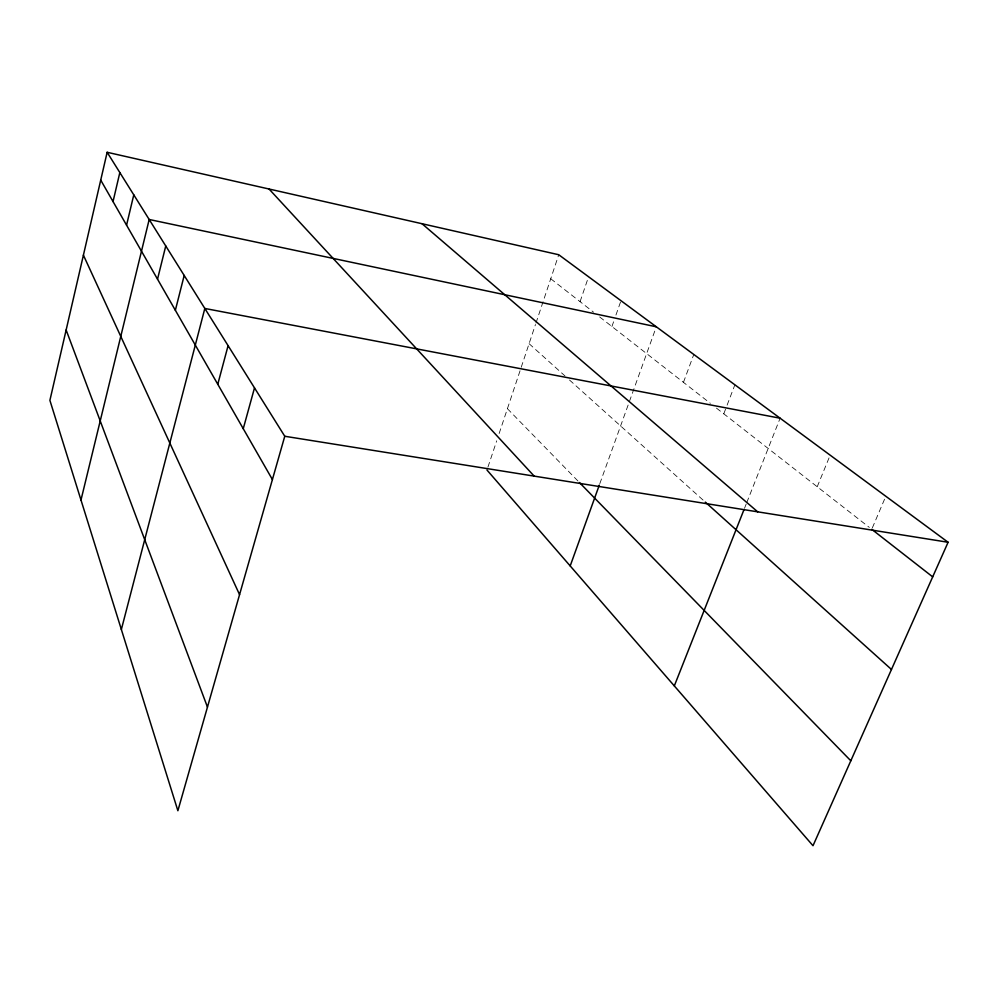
<?xml version="1.0" encoding="UTF-8"?>
<svg xmlns="http://www.w3.org/2000/svg" width="998" height="998" viewBox="0 0 998 998"><rect width="100%" height="100%" fill="white"/><g stroke="black" fill="none" stroke-linecap="round" stroke-linejoin="round"><path stroke-width="0.75" stroke-dasharray="4.99 3.74" d="M487.935 467.101L496.705 440.817M499.137 433.519L535.477 324.5M535.976 323.028L558.743 254.739M580.075 301.658L588.571 276.77M611.924 326.521L613.945 320.782M615.953 315.044L620.981 300.697M599.81 483.668L656.31 326.795M683.455 382.346L693.797 354.465M723.787 413.821L726.556 406.573M727.118 405.126L734.877 384.816M744.496 508.344L746.18 504.065M746.741 502.643L780.112 418.212M817.212 486.75L830.161 455.175M872.327 527.917L884.64 499.025M550.734 278.754L593.548 312.174M599.673 316.952L710.351 403.329M716.452 408.107L869.32 527.406M529.09 343.686L564.993 375.959M569.496 380.013L703.054 500.073M507.408 408.693L578.329 481.398"/><path stroke-width="1.5" d="M107.148 152.282L49.9 400.36L177.881 810.738L284.767 436.263L107.148 152.282L558.743 254.739L948.1 542.263L813.008 845.718L486.962 470.021M113.036 201.571L119.835 172.567M126.559 225.161L133.782 194.859M80.988 500.035L149.189 219.485L656.31 326.795M157.522 279.166L165.755 245.982M175.361 310.278L184.193 275.46M121.357 629.501L204.827 308.457L780.112 418.212M217.776 384.255L228.093 345.645M243.25 428.703L254.502 387.885M570.195 565.928L599.299 485.115M674.311 685.913L743.934 509.766M284.767 436.263L948.1 542.263M871.741 529.302L932.693 576.869M422.029 223.727L757.707 511.837M705.324 502.119L891.476 669.471M579.414 482.508L850.82 760.788M269.036 189.009L534.179 476.121M100.723 180.102L272.404 479.551M83.408 255.151L239.557 594.646M66.142 330.001L207.459 707.095"/></g></svg>
